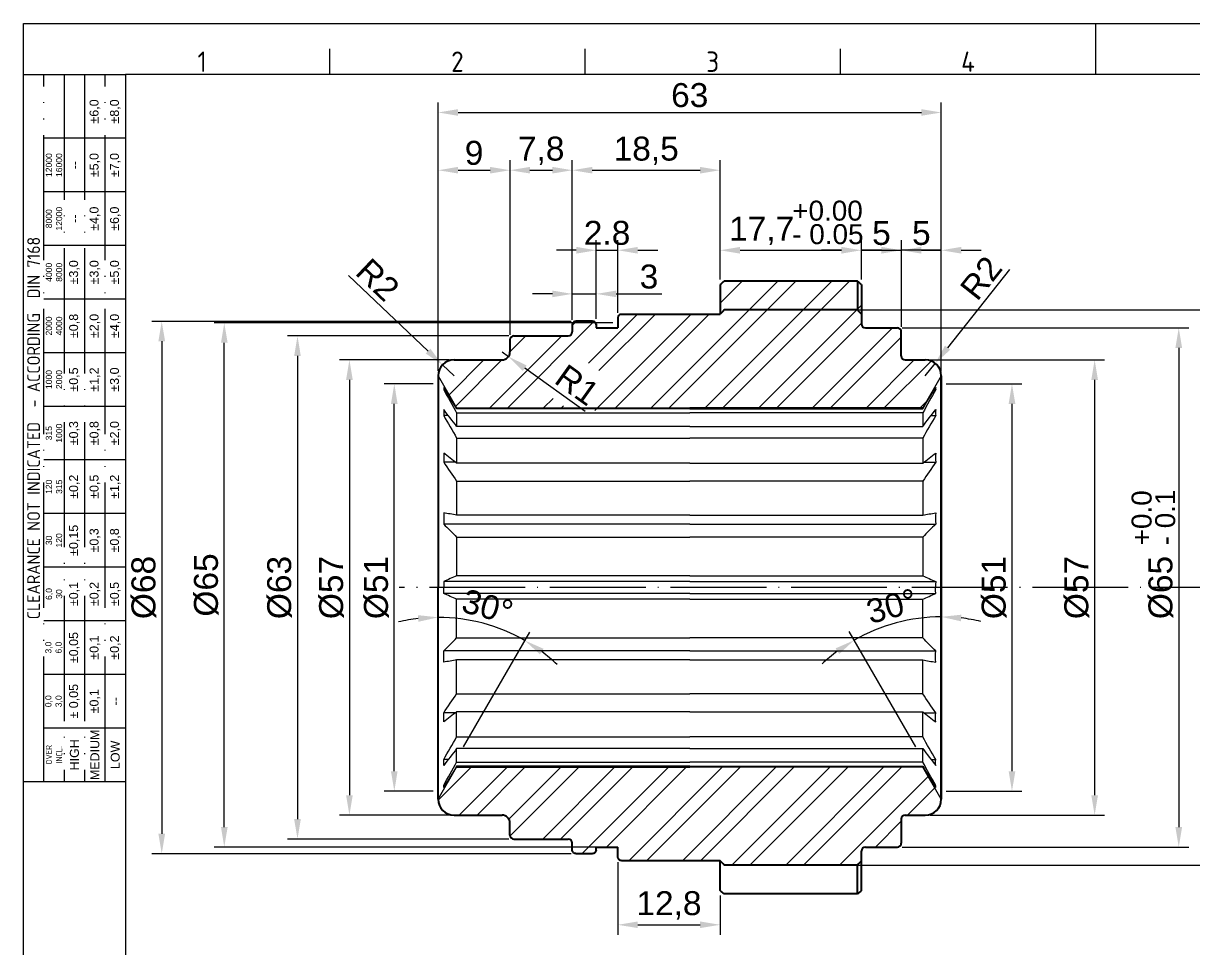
# Model space of a CAD drawing. Header units: millimetres. Extents: x 2521 to 2789, y 1164 to 1354.
# Drawn here: x 2520.6 to 2667.1, y 1238.3 to 1354.2 of the extents above; entities that cross this region are included whole.
import ezdxf
from ezdxf.enums import TextEntityAlignment as Align

# ---------------------------------------------------------------- set-up
doc = ezdxf.new("R2010")
doc.units = ezdxf.units.MM
doc.linetypes.add('ACAD_ISO04W100', pattern=[30, 24, -3, 0, -3])
doc.linetypes.add('ACAD_ISO05W100', pattern=[33, 24, -3, 0, -3, 0, -3])
for name, color, linetype, lineweight in [('AM_0', 7, 'Continuous', 40), ('AM_4', 1, 'ACAD_ISO04W100', 25), ('AM_5', 3, 'Continuous', 25), ('AM_BOR', 2, 'ACAD_ISO05W100', 35)]:
    doc.layers.add(name, color=color, linetype=linetype, lineweight=lineweight)
doc.styles.add('ACISOTS', font='isocp.shx', dxfattribs={"height": 1})
doc.styles.get("Standard").update_dxf_attribs({"font": 'arial.ttf'})
doc.dimstyles.new('ISO-25', dxfattribs={"dimtxt": 3, "dimasz": 2.5, "dimexe": 1.25, "dimexo": 0.625, "dimtad": 1, "dimtxsty": 'Standard', "dimcen": 2.5, "dimadec": 0, "dimazin": 0, "dimtfac": 1, "dimtmove": 0, "dimatfit": 3, "dimfxl": 1, "dimarcsym": 0})

# ---------------------------------------------------------------- blocks, each defined once
blk = doc.blocks.new('A3 ZTL')
for p, q in [((19.57, 280.82), (19.57, 9.78)), ((401.17, 280.82), (19.57, 280.82))]:
    blk.add_line(p, q)
at = {"layer": 'AM_BOR', "color": 135, "linetype": 'Continuous', "lineweight": 25}
for p, q in [((0, 0), (0, 290.61)), ((0, 290.61), (410.96, 290.61))]:
    blk.add_line(p, q, dxfattribs=at)
at = {"layer": 'AM_BOR', "color": 135, "lineweight": 25}
for p, q in [((205.48, 280.82), (205.48, 290.61)), ((58.71, 280.82), (58.71, 285.71)), ((107.63, 280.82), (107.63, 285.71)), ((156.56, 280.82), (156.56, 285.71)), ((3.91, 145.3), (3.91, 280.82)), ((7.83, 280.82), (7.83, 145.3)), ((11.74, 280.82), (11.74, 145.3)), ((15.66, 145.3), (15.66, 280.82)), ((19.57, 268.59), (3.91, 268.59)), ((19.57, 258.32), (3.91, 258.32)), ((19.57, 248.04), (3.91, 248.04)), ((19.57, 237.77), (3.91, 237.77)), ((19.57, 227.5), (3.91, 227.5)), ((19.57, 217.22), (3.91, 217.22)), ((19.57, 206.95), (3.91, 206.95)), ((19.57, 196.67), (3.91, 196.67)), ((19.57, 186.4), (3.91, 186.4)), ((19.57, 176.13), (3.91, 176.13)), ((19.57, 165.85), (3.91, 165.85)), ((19.57, 155.58), (3.91, 155.58))]:
    blk.add_line(p, q, dxfattribs=at)
blk.add_lwpolyline([(19.57, 145.3), (0, 145.3), (0, 280.82), (19.57, 280.82)], close=True, dxfattribs=at)
at = {"layer": 'AM_BOR', "color": 135, "lineweight": 25, "style": 'ACISOTS'}
for s, p in [('1', (34.25, 283.27)), ('2', (83.17, 283.27)), ('3', (132.09, 283.27)), ('4', (181.02, 283.27))]:
    blk.add_text(s, height=3.91, dxfattribs=at).set_placement(p, align=Align.MIDDLE)
at = {"layer": 'AM_BOR', "color": 135, "lineweight": 25, "attachment_point": 5, "rotation": 90}
for s, insert, char_height, width in [('±6,0', (13.7, 273.73), 1.712, 10.274), ('±8,0', (17.61, 273.73), 1.712, 10.274), ('12000\\P16000', (5.87, 263.45), 1.174, 10.274), ('±5,0', (13.7, 263.45), 1.712, 10.274), ('±7,0', (17.61, 263.45), 1.712, 10.274), ('--', (9.78, 263.45), 1.712, 10.274), ('8000\\P12000', (5.87, 253.18), 1.174, 10.274), ('--', (9.78, 253.18), 1.712, 10.274), ('±4,0', (13.7, 253.18), 1.712, 10.274), ('±6,0', (17.61, 253.18), 1.712, 10.274), ('{\\Fisocp.shx|c0;CLEARANCE NOT INDICATED  - ACCORDING  DIN 7168}', (1.96, 213.06), 2.4462, 135.5186), ('4000\\P8000', (5.87, 242.91), 1.174, 10.274), ('±3,0', (9.78, 242.91), 1.712, 10.274), ('±3,0', (13.7, 242.91), 1.712, 10.274), ('±5,0', (17.61, 242.91), 1.712, 10.274), ('2000\\P4000', (5.87, 232.63), 1.174, 10.274), ('±0,8', (9.78, 232.63), 1.712, 10.274), ('±2,0', (13.7, 232.63), 1.712, 10.274), ('±4,0', (17.61, 232.63), 1.712, 10.274), ('±0,5', (9.78, 222.36), 1.712, 10.274), ('±1,2', (13.7, 222.36), 1.712, 10.274), ('±3,0', (17.61, 222.36), 1.712, 10.274), ('1000\\P2000', (5.87, 222.36), 1.174, 10.274), ('315\\P1000', (5.87, 212.08), 1.174, 10.274), ('±0,3', (9.78, 212.08), 1.712, 10.274), ('±0,8', (13.7, 212.08), 1.712, 10.274), ('±2,0', (17.61, 212.08), 1.712, 10.274), ('120\\P315', (5.87, 201.81), 1.174, 10.274), ('±0,2', (9.78, 201.81), 1.712, 10.274), ('±0,5', (13.7, 201.81), 1.712, 10.274), ('±1,2', (17.61, 201.81), 1.712, 10.274), ('±0,15', (9.78, 191.54), 1.712, 10.274), ('±0,3', (13.7, 191.54), 1.712, 10.274), ('±0,8', (17.61, 191.54), 1.712, 10.274), ('30\\P120', (5.87, 191.54), 1.174, 10.274), ('6,0\\P30', (5.87, 181.26), 1.174, 10.274), ('±0,1', (9.78, 181.26), 1.712, 10.274), ('±0,2', (13.7, 181.26), 1.712, 10.274), ('±0,5', (17.61, 181.26), 1.712, 10.274), ('±0,05', (9.78, 170.99), 1.712, 10.274), ('±0,1', (13.7, 170.99), 1.712, 10.274), ('±0,2', (17.61, 170.99), 1.712, 10.274), ('3,0\\P6,0', (5.87, 170.99), 1.174, 10.274), ('± 0,05', (9.78, 160.71), 1.712, 10.274), ('0,0\\P3,0', (5.87, 160.71), 1.174, 10.274), ('\\pt4.69206;±0,1', (13.7, 160.71), 1.7123, 10.274), ('--', (17.61, 160.71), 1.712, 10.274), ('MEDIUM', (13.7, 150.44), 1.712, 10.274), ('HIGH', (9.78, 150.44), 1.712, 10.274), ('LOW', (17.61, 150.44), 1.712, 10.274), ('{\\Fisocp.shx|c0;OVER\\PINCL.}', (5.87, 150.44), 1.1742, 10.274)]:
    blk.add_mtext(s, dxfattribs=dict(at, insert=insert, char_height=char_height, width=width))
blk = doc.blocks.new('*D21')
at = {"layer": 'AM_5', "color": 0, "lineweight": -2, "transparency": 16777216}
for p, q in [((2636.13, 1309.03), (2645.61, 1309.03)), ((2644.36, 1306.53), (2644.36, 1260.53)), ((2636.13, 1258.03), (2645.61, 1258.03))]:
    blk.add_line(p, q, dxfattribs=at)
at = {"layer": 'AM_5', "color": 0, "transparency": 16777216}
for points in [[(2643.94, 1306.53), (2644.78, 1306.53), (2644.36, 1309.03)], [(2643.94, 1260.53), (2644.78, 1260.53), (2644.36, 1258.03)]]:
    blk.add_solid(points, dxfattribs=at)
at = {"layer": 'Defpoints', "color": 0, "transparency": 16777216}
for p in [(2635.51, 1309.03), (2635.51, 1258.03), (2644.36, 1258.03)]:
    blk.add_point(p, dxfattribs=at)
at = {"layer": 'AM_5', "color": 0, "transparency": 16777216, "insert": (2642.12, 1283.53), "char_height": 3, "attachment_point": 5, "rotation": 90}
blk.add_mtext('%%C51', dxfattribs=at)
blk = doc.blocks.new('*D22')
at = {"layer": 'AM_5', "color": 0, "lineweight": -2, "transparency": 16777216}
for p, q in [((2571.88, 1309.03), (2565.77, 1309.03)), ((2567.02, 1260.53), (2567.02, 1306.53)), ((2571.88, 1258.03), (2565.77, 1258.03))]:
    blk.add_line(p, q, dxfattribs=at)
at = {"layer": 'AM_5', "color": 0, "transparency": 16777216}
for points in [[(2566.6, 1306.53), (2567.43, 1306.53), (2567.02, 1309.03)], [(2566.6, 1260.53), (2567.43, 1260.53), (2567.02, 1258.03)]]:
    blk.add_solid(points, dxfattribs=at)
at = {"layer": 'Defpoints', "color": 0, "transparency": 16777216}
for p in [(2567.02, 1309.03), (2572.51, 1309.03), (2572.51, 1258.03)]:
    blk.add_point(p, dxfattribs=at)
at = {"layer": 'AM_5', "color": 0, "transparency": 16777216, "insert": (2564.78, 1283.53), "char_height": 3, "attachment_point": 5, "rotation": 90}
blk.add_mtext('%%C51', dxfattribs=at)
blk = doc.blocks.new('*D23')
at = {"layer": 'AM_5', "color": 0, "lineweight": -2, "transparency": 16777216}
blk.add_line((2575.7, 1263.57), (2584.01, 1277.96), dxfattribs=at)
for start, end in [(96.5856, 103.1712), (60, 90), (46.8288, 53.4144)]:
    blk.add_arc((2572.51, 1258.03), 21.76, start, end, dxfattribs=at)
at = {"layer": 'AM_5', "color": 0, "transparency": 16777216}
for points in [[(2569.99, 1280.07), (2570.03, 1279.24), (2572.51, 1279.8)], [(2585.25, 1275.16), (2585.71, 1275.86), (2583.39, 1276.88)]]:
    blk.add_solid(points, dxfattribs=at)
at = {"layer": 'Defpoints', "color": 0, "transparency": 16777216}
for p in [(2572.51, 1283.53), (2579.95, 1278.48), (2575.39, 1263.03), (2572.51, 1258.03), (2572.51, 1257.03)]:
    blk.add_point(p, dxfattribs=at)
at = {"layer": 'AM_5', "color": 0, "transparency": 16777216, "insert": (2578.7, 1281.14), "char_height": 3, "attachment_point": 5, "rotation": 345}
blk.add_mtext('30°', dxfattribs=at)
blk = doc.blocks.new('*D24')
at = {"layer": 'AM_5', "color": 0, "lineweight": -2, "transparency": 16777216}
blk.add_line((2632.31, 1263.57), (2623.97, 1278.02), dxfattribs=at)
for start, end in [(90, 120), (76.8675, 83.4337), (126.5663, 133.1325)]:
    blk.add_arc((2635.51, 1258.03), 21.83, start, end, dxfattribs=at)
at = {"layer": 'AM_5', "color": 0, "transparency": 16777216}
for points in [[(2637.98, 1279.3), (2638.03, 1280.13), (2635.51, 1279.86)], [(2622.27, 1275.91), (2622.73, 1275.21), (2624.59, 1276.93)]]:
    blk.add_solid(points, dxfattribs=at)
at = {"layer": 'Defpoints', "color": 0, "transparency": 16777216}
for p in [(2635.51, 1283.53), (2631.72, 1279.53), (2632.62, 1263.03), (2635.51, 1258.03), (2635.51, 1257.03)]:
    blk.add_point(p, dxfattribs=at)
at = {"layer": 'AM_5', "color": 0, "transparency": 16777216, "insert": (2629.3, 1281.2), "char_height": 3, "attachment_point": 5, "rotation": 15}
blk.add_mtext('30°', dxfattribs=at)
blk = doc.blocks.new('*D25')
at = {"layer": 'AM_5', "color": 0, "lineweight": -2, "transparency": 16777216}
for p, q in [((2634.13, 1312.03), (2655.96, 1312.03)), ((2654.71, 1309.53), (2654.71, 1257.53)), ((2634.13, 1255.03), (2655.96, 1255.03))]:
    blk.add_line(p, q, dxfattribs=at)
at = {"layer": 'AM_5', "color": 0, "transparency": 16777216}
for points in [[(2654.29, 1309.53), (2655.13, 1309.53), (2654.71, 1312.03)], [(2654.29, 1257.53), (2655.13, 1257.53), (2654.71, 1255.03)]]:
    blk.add_solid(points, dxfattribs=at)
at = {"layer": 'Defpoints', "color": 0, "transparency": 16777216}
for p in [(2633.51, 1312.03), (2633.51, 1255.03), (2654.71, 1255.03)]:
    blk.add_point(p, dxfattribs=at)
at = {"layer": 'AM_5', "color": 0, "transparency": 16777216, "insert": (2652.47, 1283.53), "char_height": 3, "attachment_point": 5, "rotation": 90}
blk.add_mtext('%%C57', dxfattribs=at)
blk = doc.blocks.new('*D26')
at = {"layer": 'AM_5', "color": 0, "lineweight": -2, "transparency": 16777216}
for p, q in [((2630.63, 1316.03), (2666.49, 1316.03)), ((2665.24, 1313.53), (2665.24, 1253.53)), ((2630.63, 1251.03), (2666.49, 1251.03))]:
    blk.add_line(p, q, dxfattribs=at)
at = {"layer": 'AM_5', "color": 0, "transparency": 16777216}
for points in [[(2664.82, 1313.53), (2665.66, 1313.53), (2665.24, 1316.03)], [(2664.82, 1253.53), (2665.66, 1253.53), (2665.24, 1251.03)]]:
    blk.add_solid(points, dxfattribs=at)
at = {"layer": 'Defpoints', "color": 0, "transparency": 16777216}
for p in [(2630.01, 1316.03), (2630.01, 1251.03), (2665.24, 1251.03)]:
    blk.add_point(p, dxfattribs=at)
at = {"layer": 'AM_5', "color": 0, "transparency": 16777216, "insert": (2663, 1283.53), "char_height": 3, "attachment_point": 5, "rotation": 90}
blk.add_mtext('%%C65', dxfattribs=at)
blk = doc.blocks.new('*D27')
at = {"layer": 'AM_5', "color": 0, "lineweight": -2, "transparency": 16777216}
for p, q in [((2644.04, 1323.34), (2636.3, 1313.56)), ((2633.51, 1310.03), (2634.75, 1311.6))]:
    blk.add_line(p, q, dxfattribs=at)
at = {"layer": 'AM_5', "color": 0, "transparency": 16777216}
blk.add_solid([(2635.97, 1313.82), (2636.63, 1313.3), (2634.75, 1311.6)], dxfattribs=at)
at = {"layer": 'Defpoints', "color": 0, "transparency": 16777216}
for p in [(2634.75, 1311.6), (2633.51, 1310.03)]:
    blk.add_point(p, dxfattribs=at)
at = {"layer": 'AM_5', "color": 0, "transparency": 16777216, "insert": (2640.49, 1322.29), "char_height": 3, "attachment_point": 5, "rotation": 51.6282}
blk.add_mtext('R2', dxfattribs=at)
blk = doc.blocks.new('*D28')
at = {"layer": 'AM_5', "color": 0, "lineweight": -2, "transparency": 16777216}
for p, q in [((2594.38, 1316.67), (2544.48, 1316.67)), ((2545.73, 1253.53), (2545.73, 1314.17)), ((2594.38, 1251.03), (2544.48, 1251.03))]:
    blk.add_line(p, q, dxfattribs=at)
at = {"layer": 'AM_5', "color": 0, "transparency": 16777216}
for points in [[(2545.32, 1314.17), (2546.15, 1314.17), (2545.73, 1316.67)], [(2545.32, 1253.53), (2546.15, 1253.53), (2545.73, 1251.03)]]:
    blk.add_solid(points, dxfattribs=at)
at = {"layer": 'Defpoints', "color": 0, "transparency": 16777216}
for p in [(2545.73, 1316.67), (2595.01, 1316.67), (2595.01, 1251.03)]:
    blk.add_point(p, dxfattribs=at)
at = {"layer": 'AM_5', "color": 0, "transparency": 16777216, "insert": (2543.49, 1283.85), "char_height": 3, "attachment_point": 5, "rotation": 90}
blk.add_mtext('%%C65', dxfattribs=at)
blk = doc.blocks.new('*D29')
at = {"layer": 'AM_5', "color": 0, "lineweight": -2, "transparency": 16777216}
for p, q in [((2573.88, 1312.03), (2560.15, 1312.03)), ((2561.4, 1309.53), (2561.4, 1257.53)), ((2573.88, 1255.03), (2560.15, 1255.03))]:
    blk.add_line(p, q, dxfattribs=at)
at = {"layer": 'AM_5', "color": 0, "transparency": 16777216}
for points in [[(2560.98, 1309.53), (2561.82, 1309.53), (2561.4, 1312.03)], [(2560.98, 1257.53), (2561.82, 1257.53), (2561.4, 1255.03)]]:
    blk.add_solid(points, dxfattribs=at)
at = {"layer": 'Defpoints', "color": 0, "transparency": 16777216}
for p in [(2574.51, 1312.03), (2561.4, 1255.03), (2574.51, 1255.03)]:
    blk.add_point(p, dxfattribs=at)
at = {"layer": 'AM_5', "color": 0, "transparency": 16777216, "insert": (2559.16, 1283.53), "char_height": 3, "attachment_point": 5, "rotation": 90}
blk.add_mtext('%%C57', dxfattribs=at)
blk = doc.blocks.new('*D30')
at = {"layer": 'AM_5', "color": 0, "lineweight": -2, "transparency": 16777216}
for p, q in [((2581.38, 1315.03), (2553.65, 1315.03)), ((2554.9, 1312.53), (2554.9, 1254.53)), ((2581.38, 1252.03), (2553.65, 1252.03))]:
    blk.add_line(p, q, dxfattribs=at)
at = {"layer": 'AM_5', "color": 0, "transparency": 16777216}
for points in [[(2554.48, 1312.53), (2555.31, 1312.53), (2554.9, 1315.03)], [(2554.48, 1254.53), (2555.31, 1254.53), (2554.9, 1252.03)]]:
    blk.add_solid(points, dxfattribs=at)
at = {"layer": 'Defpoints', "color": 0, "transparency": 16777216}
for p in [(2582.01, 1315.03), (2554.9, 1252.03), (2582.01, 1252.03)]:
    blk.add_point(p, dxfattribs=at)
at = {"layer": 'AM_5', "color": 0, "transparency": 16777216, "insert": (2552.66, 1283.53), "char_height": 3, "attachment_point": 5, "rotation": 90}
blk.add_mtext('%%C63', dxfattribs=at)
blk = doc.blocks.new('*D31')
at = {"layer": 'AM_5', "color": 0, "lineweight": -2, "transparency": 16777216}
for p, q in [((2589.18, 1316.86), (2536.65, 1316.86)), ((2537.9, 1314.36), (2537.9, 1252.7)), ((2589.18, 1250.2), (2536.65, 1250.2))]:
    blk.add_line(p, q, dxfattribs=at)
at = {"layer": 'AM_5', "color": 0, "transparency": 16777216}
for points in [[(2537.48, 1314.36), (2538.32, 1314.36), (2537.9, 1316.86)], [(2537.48, 1252.7), (2538.32, 1252.7), (2537.9, 1250.2)]]:
    blk.add_solid(points, dxfattribs=at)
at = {"layer": 'Defpoints', "color": 0, "transparency": 16777216}
for p in [(2589.81, 1316.86), (2537.9, 1250.2), (2589.81, 1250.2)]:
    blk.add_point(p, dxfattribs=at)
at = {"layer": 'AM_5', "color": 0, "transparency": 16777216, "insert": (2535.66, 1283.53), "char_height": 3, "attachment_point": 5, "rotation": 90}
blk.add_mtext('%%C68', dxfattribs=at)
blk = doc.blocks.new('*D32')
at = {"layer": 'AM_5', "color": 0, "lineweight": -2, "transparency": 16777216}
for p, q in [((2617.28, 1318.29), (2676, 1318.29)), ((2674.75, 1315.79), (2674.75, 1251.28)), ((2617.28, 1248.78), (2676, 1248.78))]:
    blk.add_line(p, q, dxfattribs=at)
at = {"layer": 'AM_5', "color": 0, "transparency": 16777216}
for points in [[(2674.33, 1315.79), (2675.17, 1315.79), (2674.75, 1318.29)], [(2674.33, 1251.28), (2675.17, 1251.28), (2674.75, 1248.78)]]:
    blk.add_solid(points, dxfattribs=at)
at = {"layer": 'Defpoints', "color": 0, "transparency": 16777216}
for p in [(2616.66, 1318.29), (2616.66, 1248.78), (2674.75, 1248.78)]:
    blk.add_point(p, dxfattribs=at)
at = {"layer": 'AM_5', "color": 0, "transparency": 16777216, "insert": (2672.51, 1283.53), "char_height": 3, "attachment_point": 5, "rotation": 90}
blk.add_mtext('%%c70', dxfattribs=at)
blk = doc.blocks.new('*D33')
at = {"layer": 'AM_5', "color": 0, "lineweight": -2, "transparency": 16777216}
for p, q in [((2561.29, 1322.62), (2571.25, 1313.14)), ((2574.51, 1310.03), (2573.06, 1311.41))]:
    blk.add_line(p, q, dxfattribs=at)
at = {"layer": 'AM_5', "color": 0, "transparency": 16777216}
blk.add_solid([(2571.53, 1313.44), (2570.96, 1312.83), (2573.06, 1311.41)], dxfattribs=at)
at = {"layer": 'Defpoints', "color": 0, "transparency": 16777216}
for p in [(2573.06, 1311.41), (2574.51, 1310.03)]:
    blk.add_point(p, dxfattribs=at)
at = {"layer": 'AM_5', "color": 0, "transparency": 16777216, "insert": (2564.95, 1322.07), "char_height": 3, "attachment_point": 5, "rotation": 316.4029}
blk.add_mtext('R2', dxfattribs=at)
blk = doc.blocks.new('*D34')
at = {"layer": 'AM_5', "color": 0, "lineweight": -2, "transparency": 16777216}
for p, q in [((2580.51, 1313.03), (2581.32, 1312.45)), ((2590.93, 1305.56), (2583.35, 1310.99))]:
    blk.add_line(p, q, dxfattribs=at)
at = {"layer": 'AM_5', "color": 0, "transparency": 16777216}
blk.add_solid([(2583.59, 1311.33), (2583.11, 1310.66), (2581.32, 1312.45)], dxfattribs=at)
at = {"layer": 'Defpoints', "color": 0, "transparency": 16777216}
for p in [(2580.51, 1313.03), (2581.32, 1312.45)]:
    blk.add_point(p, dxfattribs=at)
at = {"layer": 'AM_5', "color": 0, "transparency": 16777216, "insert": (2589.93, 1308.9), "char_height": 3, "attachment_point": 5, "rotation": 324.3712}
blk.add_mtext('R1', dxfattribs=at)
blk = doc.blocks.new('*D35')
at = {"layer": 'AM_5', "color": 0, "lineweight": -2, "transparency": 16777216}
for p, q in [((2630.51, 1316.16), (2630.51, 1327.01)), ((2635.51, 1310.66), (2635.51, 1327.01)), ((2628.01, 1325.76), (2625.51, 1325.76)), ((2635.51, 1325.76), (2630.51, 1325.76)), ((2638.01, 1325.76), (2640.51, 1325.76))]:
    blk.add_line(p, q, dxfattribs=at)
at = {"layer": 'AM_5', "color": 0, "transparency": 16777216}
for points in [[(2628.01, 1326.18), (2628.01, 1325.34), (2630.51, 1325.76)], [(2638.01, 1326.18), (2638.01, 1325.34), (2635.51, 1325.76)]]:
    blk.add_solid(points, dxfattribs=at)
at = {"layer": 'Defpoints', "color": 0, "transparency": 16777216}
for p in [(2630.51, 1325.76), (2630.51, 1315.53), (2635.51, 1310.03)]:
    blk.add_point(p, dxfattribs=at)
at = {"layer": 'AM_5', "color": 0, "transparency": 16777216, "insert": (2633.01, 1327.91), "char_height": 3, "attachment_point": 5}
blk.add_mtext('5', dxfattribs=at)
blk = doc.blocks.new('*D36')
at = {"layer": 'AM_5', "color": 0, "lineweight": -2, "transparency": 16777216}
for p, q in [((2625.51, 1322.1), (2625.51, 1327.01)), ((2630.51, 1326.39), (2630.51, 1327.01)), ((2623.01, 1325.76), (2620.51, 1325.76)), ((2625.51, 1325.76), (2630.51, 1325.76)), ((2633.01, 1325.76), (2635.51, 1325.76))]:
    blk.add_line(p, q, dxfattribs=at)
at = {"layer": 'AM_5', "color": 0, "transparency": 16777216}
for points in [[(2623.01, 1326.18), (2623.01, 1325.34), (2625.51, 1325.76)], [(2633.01, 1326.18), (2633.01, 1325.34), (2630.51, 1325.76)]]:
    blk.add_solid(points, dxfattribs=at)
at = {"layer": 'Defpoints', "color": 0, "transparency": 16777216}
for p in [(2630.51, 1325.76), (2630.51, 1325.76), (2625.51, 1321.47)]:
    blk.add_point(p, dxfattribs=at)
at = {"layer": 'AM_5', "color": 0, "transparency": 16777216, "insert": (2628.01, 1327.91), "char_height": 3, "attachment_point": 5}
blk.add_mtext('5', dxfattribs=at)
blk = doc.blocks.new('*D37')
at = {"layer": 'AM_5', "color": 0, "lineweight": -2, "transparency": 16777216}
for p, q in [((2607.81, 1322.1), (2607.81, 1327.01)), ((2625.51, 1322.1), (2625.51, 1327.01)), ((2610.31, 1325.76), (2623.01, 1325.76))]:
    blk.add_line(p, q, dxfattribs=at)
at = {"layer": 'AM_5', "color": 0, "transparency": 16777216}
for points in [[(2610.31, 1326.18), (2610.31, 1325.34), (2607.81, 1325.76)], [(2623.01, 1326.18), (2623.01, 1325.34), (2625.51, 1325.76)]]:
    blk.add_solid(points, dxfattribs=at)
at = {"layer": 'Defpoints', "color": 0, "transparency": 16777216}
for p in [(2625.51, 1325.76), (2607.81, 1321.47), (2625.51, 1321.47)]:
    blk.add_point(p, dxfattribs=at)
at = {"layer": 'AM_5', "color": 0, "transparency": 16777216, "insert": (2613.02, 1328.19), "char_height": 3, "attachment_point": 5}
blk.add_mtext('17,7', dxfattribs=at)
blk = doc.blocks.new('*D38')
at = {"layer": 'AM_5', "color": 0, "lineweight": -2, "transparency": 16777216}
for p, q in [((2592.31, 1317.16), (2592.31, 1327.01)), ((2595.01, 1317.93), (2595.01, 1327.01)), ((2589.81, 1325.76), (2587.31, 1325.76)), ((2592.31, 1325.76), (2595.01, 1325.76)), ((2597.51, 1325.76), (2600.01, 1325.76))]:
    blk.add_line(p, q, dxfattribs=at)
at = {"layer": 'AM_5', "color": 0, "transparency": 16777216}
for points in [[(2589.81, 1326.18), (2589.81, 1325.34), (2592.31, 1325.76)], [(2597.51, 1326.18), (2597.51, 1325.34), (2595.01, 1325.76)]]:
    blk.add_solid(points, dxfattribs=at)
at = {"layer": 'Defpoints', "color": 0, "transparency": 16777216}
for p in [(2595.01, 1325.76), (2595.01, 1317.3), (2592.31, 1316.53)]:
    blk.add_point(p, dxfattribs=at)
at = {"layer": 'AM_5', "color": 0, "transparency": 16777216, "insert": (2593.66, 1327.92), "char_height": 3, "attachment_point": 5}
blk.add_mtext('2.8', dxfattribs=at)
blk = doc.blocks.new('*D39')
at = {"layer": 'AM_5', "color": 0, "lineweight": -2, "transparency": 16777216}
for p, q in [((2586.81, 1320.3), (2584.31, 1320.3)), ((2589.31, 1317.16), (2589.31, 1321.55)), ((2589.31, 1320.3), (2592.31, 1320.3)), ((2592.31, 1317.16), (2592.31, 1321.55)), ((2594.81, 1320.3), (2600.52, 1320.3))]:
    blk.add_line(p, q, dxfattribs=at)
at = {"layer": 'AM_5', "color": 0, "transparency": 16777216}
for points in [[(2586.81, 1320.71), (2586.81, 1319.88), (2589.31, 1320.3)], [(2594.81, 1320.71), (2594.81, 1319.88), (2592.31, 1320.3)]]:
    blk.add_solid(points, dxfattribs=at)
at = {"layer": 'Defpoints', "color": 0, "transparency": 16777216}
for p in [(2592.31, 1320.3), (2589.31, 1316.53), (2592.31, 1316.53)]:
    blk.add_point(p, dxfattribs=at)
at = {"layer": 'AM_5', "color": 0, "transparency": 16777216, "insert": (2598.91, 1322.45), "char_height": 3, "attachment_point": 5}
blk.add_mtext('3', dxfattribs=at)
blk = doc.blocks.new('*D40')
at = {"layer": 'AM_5', "color": 0, "lineweight": -2, "transparency": 16777216}
for p, q in [((2572.51, 1310.66), (2572.51, 1337.03)), ((2581.51, 1315.16), (2581.51, 1337.03)), ((2575.01, 1335.78), (2579.01, 1335.78))]:
    blk.add_line(p, q, dxfattribs=at)
at = {"layer": 'AM_5', "color": 0, "transparency": 16777216}
for points in [[(2575.01, 1336.2), (2575.01, 1335.37), (2572.51, 1335.78)], [(2579.01, 1336.2), (2579.01, 1335.37), (2581.51, 1335.78)]]:
    blk.add_solid(points, dxfattribs=at)
at = {"layer": 'Defpoints', "color": 0, "transparency": 16777216}
for p in [(2581.51, 1335.78), (2581.51, 1314.53), (2572.51, 1310.03)]:
    blk.add_point(p, dxfattribs=at)
at = {"layer": 'AM_5', "color": 0, "transparency": 16777216, "insert": (2577.01, 1337.94), "char_height": 3, "attachment_point": 5}
blk.add_mtext('9', dxfattribs=at)
blk = doc.blocks.new('*D41')
at = {"layer": 'AM_5', "color": 0, "lineweight": -2, "transparency": 16777216}
for p, q in [((2581.51, 1315.16), (2581.51, 1337.03)), ((2589.31, 1317.05), (2589.31, 1337.03)), ((2584.01, 1335.78), (2586.81, 1335.78))]:
    blk.add_line(p, q, dxfattribs=at)
at = {"layer": 'AM_5', "color": 0, "transparency": 16777216}
for points in [[(2584.01, 1336.2), (2584.01, 1335.37), (2581.51, 1335.78)], [(2586.81, 1336.2), (2586.81, 1335.37), (2589.31, 1335.78)]]:
    blk.add_solid(points, dxfattribs=at)
at = {"layer": 'Defpoints', "color": 0, "transparency": 16777216}
for p in [(2589.31, 1335.78), (2589.31, 1316.42), (2581.51, 1314.53)]:
    blk.add_point(p, dxfattribs=at)
at = {"layer": 'AM_5', "color": 0, "transparency": 16777216, "insert": (2585.41, 1338.21), "char_height": 3, "attachment_point": 5}
blk.add_mtext('7,8', dxfattribs=at)
blk = doc.blocks.new('*D42')
at = {"layer": 'AM_5', "color": 0, "lineweight": -2, "transparency": 16777216}
for p, q in [((2589.31, 1336.41), (2589.31, 1337.03)), ((2607.81, 1322.1), (2607.81, 1337.03)), ((2591.81, 1335.78), (2605.31, 1335.78))]:
    blk.add_line(p, q, dxfattribs=at)
at = {"layer": 'AM_5', "color": 0, "transparency": 16777216}
for points in [[(2591.81, 1336.2), (2591.81, 1335.37), (2589.31, 1335.78)], [(2605.31, 1336.2), (2605.31, 1335.37), (2607.81, 1335.78)]]:
    blk.add_solid(points, dxfattribs=at)
at = {"layer": 'Defpoints', "color": 0, "transparency": 16777216}
for p in [(2589.31, 1335.78), (2607.81, 1335.78), (2607.81, 1321.47)]:
    blk.add_point(p, dxfattribs=at)
at = {"layer": 'AM_5', "color": 0, "transparency": 16777216, "insert": (2598.56, 1338.21), "char_height": 3, "attachment_point": 5}
blk.add_mtext('18,5', dxfattribs=at)
blk = doc.blocks.new('*D43')
at = {"layer": 'AM_5', "color": 0, "lineweight": -2, "transparency": 16777216}
for p, q in [((2572.51, 1336.41), (2572.51, 1344.26)), ((2635.51, 1326.39), (2635.51, 1344.26)), ((2575.01, 1343.01), (2633.01, 1343.01))]:
    blk.add_line(p, q, dxfattribs=at)
at = {"layer": 'AM_5', "color": 0, "transparency": 16777216}
for points in [[(2575.01, 1343.43), (2575.01, 1342.6), (2572.51, 1343.01)], [(2633.01, 1343.43), (2633.01, 1342.6), (2635.51, 1343.01)]]:
    blk.add_solid(points, dxfattribs=at)
at = {"layer": 'Defpoints', "color": 0, "transparency": 16777216}
for p in [(2635.51, 1343.01), (2572.51, 1335.78), (2635.51, 1325.76)]:
    blk.add_point(p, dxfattribs=at)
at = {"layer": 'AM_5', "color": 0, "transparency": 16777216, "insert": (2604.01, 1345.17), "char_height": 3, "attachment_point": 5}
blk.add_mtext('63', dxfattribs=at)
blk = doc.blocks.new('*D44')
at = {"layer": 'AM_5', "color": 0, "lineweight": -2, "transparency": 16777216}
for p, q in [((2595.01, 1249.14), (2595.01, 1240.05)), ((2607.81, 1244.97), (2607.81, 1240.05)), ((2597.51, 1241.3), (2605.31, 1241.3))]:
    blk.add_line(p, q, dxfattribs=at)
at = {"layer": 'AM_5', "color": 0, "transparency": 16777216}
for points in [[(2597.51, 1241.72), (2597.51, 1240.89), (2595.01, 1241.3)], [(2605.31, 1241.72), (2605.31, 1240.89), (2607.81, 1241.3)]]:
    blk.add_solid(points, dxfattribs=at)
at = {"layer": 'Defpoints', "color": 0, "transparency": 16777216}
for p in [(2595.01, 1249.76), (2607.81, 1245.59), (2607.81, 1241.3)]:
    blk.add_point(p, dxfattribs=at)
at = {"layer": 'AM_5', "color": 0, "transparency": 16777216, "insert": (2601.41, 1243.73), "char_height": 3, "attachment_point": 5}
blk.add_mtext('12,8', dxfattribs=at)

msp = doc.modelspace()

# ---------------------------------------------------------------- hatches: boundary and pattern name
at = {"layer": 'AM_5'}
h = msp.add_hatch(dxfattribs=at)
h.set_pattern_fill('ANSI32', color=1, scale=0.5)
edge = h.paths.add_edge_path()
edge.add_line((2635.505, 1257.033), (2633.185, 1261.033))
edge.add_line((2633.185, 1261.033), (2604.005, 1261.033))
edge.add_line((2604.005, 1261.033), (2574.826, 1261.033))
edge.add_line((2574.826, 1261.033), (2572.505, 1257.033))
edge.add_arc((2574.505, 1257.033), 2, 180, 270)
edge.add_line((2574.505, 1255.033), (2580.505, 1255.033))
edge.add_arc((2580.505, 1254.033), 1, 0, 90, ccw=False)
edge.add_line((2581.505, 1254.033), (2581.505, 1252.533))
edge.add_arc((2582.005, 1252.533), 0.5, 180, 270)
edge.add_line((2582.005, 1252.033), (2588.805, 1252.033))
edge.add_arc((2588.805, 1251.533), 0.5, 0, 90, ccw=False)
edge.add_line((2589.305, 1251.533), (2589.305, 1250.642))
edge.add_spline(control_points=[(2589.305, 1250.642), (2589.305, 1250.532), (2589.352, 1250.424), (2589.53, 1250.257), (2589.664, 1250.202), (2589.805, 1250.202)], knot_values=[0, 0, 0, 0, 0.5, 0.5, 1, 1, 1, 1], degree=3, periodic=0)
edge.add_line((2589.805, 1250.202), (2591.805, 1250.202))
edge.add_spline(control_points=[(2591.805, 1250.202), (2591.947, 1250.202), (2592.081, 1250.257), (2592.26, 1250.425), (2592.305, 1250.532), (2592.305, 1250.642)], knot_values=[0, 0, 0, 0, 0.5, 0.5, 1, 1, 1, 1], degree=3, periodic=0)
edge.add_line((2592.305, 1250.642), (2592.305, 1251.033))
edge.add_line((2592.305, 1251.033), (2595.005, 1251.033))
edge.add_line((2595.005, 1251.033), (2595.005, 1249.764))
edge.add_spline(control_points=[(2595.005, 1249.764), (2595.005, 1249.656), (2595.052, 1249.548), (2595.231, 1249.383), (2595.365, 1249.328), (2595.505, 1249.328)], knot_values=[0, 0, 0, 0, 0.5, 0.5, 1, 1, 1, 1], degree=3, periodic=0)
edge.add_line((2595.505, 1249.328), (2607.805, 1249.328))
edge.add_line((2607.805, 1249.328), (2607.805, 1249.321))
edge.add_spline(control_points=[(2607.805, 1249.321), (2607.972, 1249.14), (2608.139, 1248.959), (2608.305, 1248.779)], knot_values=[0.0000003, 0.0000003, 0.0000003, 0.0000003, 0.0007399, 0.0007399, 0.0007399, 0.0007399], degree=3, periodic=0)
edge.add_line((2608.305, 1248.779), (2625.005, 1248.779))
edge.add_spline(control_points=[(2625.005, 1248.779), (2625.172, 1248.959), (2625.339, 1249.14), (2625.505, 1249.321)], knot_values=[0.0000003, 0.0000003, 0.0000003, 0.0000003, 0.0007399, 0.0007399, 0.0007399, 0.0007399], degree=3, periodic=0)
edge.add_line((2625.505, 1249.321), (2625.505, 1250.533))
edge.add_arc((2626.005, 1250.533), 0.5, 90, 180, ccw=False)
edge.add_line((2626.005, 1251.033), (2630.005, 1251.033))
edge.add_arc((2630.005, 1251.533), 0.5, 270, 360)
edge.add_line((2630.505, 1251.533), (2630.505, 1254.533))
edge.add_arc((2631.005, 1254.533), 0.5, 90, 180, ccw=False)
edge.add_line((2631.005, 1255.033), (2633.505, 1255.033))
edge.add_arc((2633.505, 1257.033), 2, 270, 359.99561)

# ---------------------------------------------------------------- linework, layer by layer
for p, q in [((2572.505, 1310.033), (2574.826, 1306.033)), ((2635.505, 1310.033), (2633.185, 1306.033)), ((2573.361, 1308.318), (2573.203, 1308.318)), ((2634.65, 1308.318), (2634.808, 1308.318)), ((2574.826, 1306.033), (2574.826, 1305.899)), ((2574.826, 1306.033), (2604.005, 1306.033)), ((2604.005, 1305.899), (2574.826, 1305.899)), ((2633.185, 1306.033), (2604.005, 1306.033)), ((2604.005, 1305.899), (2633.185, 1305.899)), ((2633.185, 1306.033), (2633.185, 1305.899)), ((2573.782, 1305.068), (2573.203, 1305.068)), ((2574.826, 1305.389), (2574.826, 1303.71)), ((2574.826, 1305.389), (2604.005, 1305.389)), ((2633.185, 1305.389), (2604.005, 1305.389)), ((2633.185, 1305.389), (2633.185, 1303.71)), ((2634.229, 1305.068), (2634.808, 1305.068)), ((2604.005, 1303.71), (2574.826, 1303.71)), ((2604.005, 1303.71), (2633.185, 1303.71)), ((2574.826, 1302.243), (2574.826, 1299.089)), ((2574.826, 1302.243), (2604.005, 1302.243)), ((2633.185, 1302.243), (2604.005, 1302.243)), ((2633.185, 1302.243), (2633.185, 1299.089)), ((2574.659, 1299.221), (2573.203, 1299.221)), ((2604.005, 1299.089), (2574.826, 1299.089)), ((2604.005, 1299.089), (2633.185, 1299.089)), ((2633.352, 1299.221), (2634.808, 1299.221)), ((2574.826, 1296.841), (2574.826, 1292.59)), ((2574.826, 1296.841), (2604.005, 1296.841)), ((2633.185, 1296.841), (2604.005, 1296.841)), ((2633.185, 1296.841), (2633.185, 1292.59)), ((2604.005, 1292.59), (2574.826, 1292.59)), ((2604.005, 1292.59), (2633.185, 1292.59)), ((2604.005, 1291.481), (2573.203, 1291.481)), ((2604.005, 1291.481), (2634.808, 1291.481)), ((2574.826, 1289.833), (2574.826, 1285)), ((2574.826, 1289.833), (2604.005, 1289.833)), ((2633.185, 1289.833), (2604.005, 1289.833)), ((2633.185, 1289.833), (2633.185, 1285)), ((2604.005, 1285), (2574.826, 1285)), ((2604.005, 1285), (2633.185, 1285)), ((2604.005, 1284.283), (2573.203, 1284.283)), ((2604.005, 1284.283), (2634.808, 1284.283)), ((2604.005, 1282.783), (2573.203, 1282.783)), ((2574.826, 1277.232), (2574.826, 1282.066)), ((2604.005, 1282.066), (2574.826, 1282.066)), ((2604.005, 1282.783), (2634.808, 1282.783)), ((2604.005, 1282.066), (2633.185, 1282.066)), ((2633.185, 1277.232), (2633.185, 1282.066)), ((2574.826, 1277.232), (2604.005, 1277.232)), ((2633.185, 1277.232), (2604.005, 1277.232)), ((2604.005, 1275.584), (2573.203, 1275.584)), ((2604.005, 1275.584), (2634.808, 1275.584)), ((2574.826, 1270.225), (2574.826, 1274.475)), ((2604.005, 1274.475), (2574.826, 1274.475)), ((2604.005, 1274.475), (2633.185, 1274.475)), ((2633.185, 1270.225), (2633.185, 1274.475)), ((2574.826, 1270.225), (2604.005, 1270.225)), ((2633.185, 1270.225), (2604.005, 1270.225)), ((2574.659, 1267.845), (2573.203, 1267.845)), ((2574.826, 1264.822), (2574.826, 1267.977)), ((2604.005, 1267.977), (2574.826, 1267.977)), ((2604.005, 1267.977), (2633.185, 1267.977)), ((2633.185, 1264.822), (2633.185, 1267.977)), ((2633.352, 1267.845), (2634.808, 1267.845)), ((2574.826, 1264.822), (2604.005, 1264.822)), ((2633.185, 1264.822), (2604.005, 1264.822)), ((2574.826, 1261.676), (2574.826, 1263.355)), ((2604.005, 1263.355), (2574.826, 1263.355)), ((2604.005, 1263.355), (2633.185, 1263.355)), ((2633.185, 1261.676), (2633.185, 1263.355)), ((2573.782, 1261.997), (2573.203, 1261.997)), ((2574.826, 1261.676), (2604.005, 1261.676)), ((2633.185, 1261.676), (2604.005, 1261.676)), ((2634.229, 1261.997), (2634.808, 1261.997)), ((2572.505, 1257.033), (2574.826, 1261.033)), ((2574.826, 1261.033), (2574.826, 1261.167)), ((2604.005, 1261.167), (2574.826, 1261.167)), ((2574.826, 1261.033), (2604.005, 1261.033)), ((2604.005, 1261.167), (2633.185, 1261.167)), ((2633.185, 1261.033), (2604.005, 1261.033)), ((2633.185, 1261.033), (2633.185, 1261.167)), ((2635.505, 1257.033), (2633.185, 1261.033)), ((2573.361, 1258.747), (2573.203, 1258.747)), ((2634.65, 1258.747), (2634.808, 1258.747))]:
    msp.add_line(p, q)
for points in [[(2574.826, 1305.899), (2574.287, 1306.793), (2573.746, 1307.686), (2573.203, 1308.579)], [(2573.203, 1308.579), (2573.211, 1308.492), (2573.211, 1308.405), (2573.203, 1308.318)], [(2633.185, 1305.899), (2633.724, 1306.793), (2634.265, 1307.686), (2634.808, 1308.579)], [(2634.808, 1308.579), (2634.8, 1308.492), (2634.8, 1308.405), (2634.808, 1308.318)], [(2573.203, 1308.318), (2573.746, 1307.343), (2574.287, 1306.367), (2574.826, 1305.389)], [(2634.808, 1308.318), (2634.265, 1307.343), (2633.724, 1306.367), (2633.185, 1305.389)], [(2574.826, 1303.71), (2574.287, 1304.414), (2573.746, 1305.116), (2573.203, 1305.818)], [(2573.203, 1305.818), (2573.211, 1305.568), (2573.211, 1305.318), (2573.203, 1305.068)], [(2633.185, 1303.71), (2633.724, 1304.414), (2634.265, 1305.116), (2634.808, 1305.818)], [(2634.808, 1305.818), (2634.8, 1305.568), (2634.8, 1305.318), (2634.808, 1305.068)], [(2573.203, 1305.068), (2573.746, 1304.128), (2574.287, 1303.186), (2574.826, 1302.243)], [(2634.808, 1305.068), (2634.265, 1304.128), (2633.724, 1303.186), (2633.185, 1302.243)], [(2574.826, 1299.089), (2574.287, 1299.516), (2573.746, 1299.943), (2573.203, 1300.37)], [(2573.203, 1300.37), (2573.211, 1299.987), (2573.211, 1299.604), (2573.203, 1299.221)], [(2633.185, 1299.089), (2633.724, 1299.516), (2634.265, 1299.943), (2634.808, 1300.37)], [(2634.808, 1300.37), (2634.8, 1299.987), (2634.8, 1299.604), (2634.808, 1299.221)], [(2573.203, 1299.221), (2573.746, 1298.428), (2574.287, 1297.635), (2574.826, 1296.841)], [(2634.808, 1299.221), (2634.265, 1298.428), (2633.724, 1297.635), (2633.185, 1296.841)], [(2574.826, 1292.59), (2574.287, 1292.691), (2573.746, 1292.791), (2573.203, 1292.891)], [(2573.203, 1292.891), (2573.211, 1292.421), (2573.211, 1291.951), (2573.203, 1291.481)], [(2633.185, 1292.59), (2633.724, 1292.691), (2634.265, 1292.791), (2634.808, 1292.891)], [(2634.808, 1292.891), (2634.8, 1292.421), (2634.8, 1291.951), (2634.808, 1291.481)], [(2573.203, 1291.481), (2573.746, 1290.932), (2574.287, 1290.383), (2574.826, 1289.833)], [(2634.808, 1291.481), (2634.265, 1290.932), (2633.724, 1290.383), (2633.185, 1289.833)], [(2574.826, 1285), (2574.287, 1284.761), (2573.746, 1284.522), (2573.203, 1284.283)], [(2633.185, 1285), (2633.724, 1284.761), (2634.265, 1284.522), (2634.808, 1284.283)], [(2573.203, 1284.283), (2573.211, 1283.783), (2573.211, 1283.282), (2573.209, 1283.533)], [(2573.203, 1282.783), (2573.211, 1283.283), (2573.211, 1283.783), (2573.209, 1283.533)], [(2634.808, 1284.283), (2634.8, 1283.783), (2634.8, 1283.282), (2634.802, 1283.533)], [(2634.808, 1282.783), (2634.8, 1283.283), (2634.8, 1283.783), (2634.802, 1283.533)], [(2574.826, 1282.066), (2574.287, 1282.305), (2573.746, 1282.544), (2573.203, 1282.783)], [(2633.185, 1282.066), (2633.724, 1282.305), (2634.265, 1282.544), (2634.808, 1282.783)], [(2573.203, 1275.584), (2573.746, 1276.133), (2574.287, 1276.682), (2574.826, 1277.232)], [(2634.808, 1275.584), (2634.265, 1276.133), (2633.724, 1276.682), (2633.185, 1277.232)], [(2573.203, 1274.175), (2573.211, 1274.645), (2573.211, 1275.115), (2573.203, 1275.584)], [(2634.808, 1274.175), (2634.8, 1274.645), (2634.8, 1275.115), (2634.808, 1275.584)], [(2574.826, 1274.475), (2574.287, 1274.375), (2573.746, 1274.275), (2573.203, 1274.175)], [(2633.185, 1274.475), (2633.724, 1274.375), (2634.265, 1274.275), (2634.808, 1274.175)], [(2573.203, 1267.845), (2573.746, 1268.637), (2574.287, 1269.43), (2574.826, 1270.225)], [(2634.808, 1267.845), (2634.265, 1268.637), (2633.724, 1269.43), (2633.185, 1270.225)], [(2574.826, 1267.977), (2574.287, 1267.549), (2573.746, 1267.122), (2573.203, 1266.696)], [(2573.203, 1266.696), (2573.211, 1267.079), (2573.211, 1267.462), (2573.203, 1267.845)], [(2633.185, 1267.977), (2633.724, 1267.549), (2634.265, 1267.122), (2634.808, 1266.696)], [(2634.808, 1266.696), (2634.8, 1267.079), (2634.8, 1267.462), (2634.808, 1267.845)], [(2573.203, 1261.997), (2573.746, 1262.938), (2574.287, 1263.879), (2574.826, 1264.822)], [(2634.808, 1261.997), (2634.265, 1262.938), (2633.724, 1263.879), (2633.185, 1264.822)], [(2574.826, 1263.355), (2574.287, 1262.652), (2573.746, 1261.949), (2573.203, 1261.247)], [(2633.185, 1263.355), (2633.724, 1262.652), (2634.265, 1261.949), (2634.808, 1261.247)], [(2573.203, 1261.247), (2573.211, 1261.497), (2573.211, 1261.747), (2573.203, 1261.997)], [(2573.203, 1258.747), (2573.746, 1259.723), (2574.287, 1260.699), (2574.826, 1261.676)], [(2634.808, 1258.747), (2634.265, 1259.723), (2633.724, 1260.699), (2633.185, 1261.676)], [(2634.808, 1261.247), (2634.8, 1261.497), (2634.8, 1261.747), (2634.808, 1261.997)], [(2574.826, 1261.167), (2574.287, 1260.272), (2573.746, 1259.379), (2573.203, 1258.487)], [(2633.185, 1261.167), (2633.724, 1260.272), (2634.265, 1259.379), (2634.808, 1258.487)], [(2573.203, 1258.487), (2573.211, 1258.574), (2573.211, 1258.661), (2573.203, 1258.747)], [(2634.808, 1258.487), (2634.8, 1258.574), (2634.8, 1258.661), (2634.808, 1258.747)]]:
    msp.add_open_spline(points, degree=3)
at = {"layer": 'AM_0'}
for p, q in [((2625.005, 1321.895), (2608.305, 1321.895)), ((2625.005, 1321.895), (2625.005, 1318.287)), ((2607.805, 1321.471), (2607.805, 1317.745)), ((2625.505, 1321.471), (2625.505, 1316.533)), ((2595.005, 1317.301), (2595.005, 1316.033)), ((2607.805, 1317.737), (2595.505, 1317.737)), ((2625.005, 1318.287), (2608.305, 1318.287)), ((2625.505, 1317.745), (2625.505, 1316.533)), ((2589.305, 1316.533), (2589.305, 1315.533)), ((2591.805, 1316.863), (2589.805, 1316.863)), ((2592.305, 1316.533), (2592.305, 1316.033)), ((2592.305, 1316.033), (2595.005, 1316.033)), ((2626.005, 1316.033), (2630.005, 1316.033)), ((2581.505, 1314.533), (2581.505, 1313.033)), ((2582.005, 1315.033), (2588.805, 1315.033)), ((2630.505, 1312.533), (2630.505, 1315.533)), ((2574.505, 1312.033), (2580.505, 1312.033)), ((2631.005, 1312.033), (2633.505, 1312.033)), ((2572.505, 1310.033), (2572.505, 1283.533)), ((2635.505, 1283.533), (2635.505, 1310.033)), ((2635.505, 1310.033), (2635.505, 1283.533)), ((2572.505, 1257.033), (2572.505, 1283.533)), ((2635.505, 1283.533), (2635.505, 1257.033)), ((2635.505, 1257.033), (2635.505, 1283.533)), ((2574.505, 1255.033), (2580.505, 1255.033)), ((2630.505, 1254.533), (2630.505, 1251.533)), ((2631.005, 1255.033), (2633.505, 1255.033)), ((2581.505, 1252.533), (2581.505, 1254.033)), ((2582.005, 1252.033), (2588.805, 1252.033)), ((2589.305, 1250.533), (2589.305, 1251.533)), ((2591.805, 1250.202), (2589.805, 1250.202)), ((2592.305, 1251.033), (2595.005, 1251.033)), ((2592.305, 1250.533), (2592.305, 1251.033)), ((2595.005, 1249.764), (2595.005, 1251.033)), ((2625.505, 1245.594), (2625.505, 1250.533)), ((2626.005, 1251.033), (2630.005, 1251.033)), ((2607.805, 1249.328), (2595.505, 1249.328)), ((2607.805, 1245.594), (2607.805, 1249.321)), ((2625.005, 1248.779), (2608.305, 1248.779)), ((2625.005, 1245.171), (2625.005, 1248.779)), ((2625.005, 1245.171), (2608.305, 1245.171))]:
    msp.add_line(p, q, dxfattribs=at)
for centre, radius, start, end in [((2626.005, 1316.533), 0.5, 180, 270), ((2630.005, 1315.533), 0.5, 0, 90), ((2582.005, 1314.533), 0.5, 90, 180), ((2588.805, 1315.533), 0.5, 270, 0), ((2580.505, 1313.033), 1, 270, 0), ((2574.505, 1310.033), 2, 90, 180), ((2631.005, 1312.533), 0.5, 180, 270), ((2633.505, 1310.033), 2, 0, 90), ((2574.505, 1257.033), 2, 180, 270), ((2633.505, 1257.033), 2, 270, 0), ((2580.505, 1254.033), 1, 0, 90), ((2631.005, 1254.533), 0.5, 90, 180), ((2582.005, 1252.533), 0.5, 180, 270), ((2588.805, 1251.533), 0.5, 0, 90), ((2630.005, 1251.533), 0.5, 270, 0), ((2626.005, 1250.533), 0.5, 90, 180)]:
    msp.add_arc(centre, radius, start, end, dxfattribs=at)
for points in [[(2608.305, 1321.895), (2608.139, 1321.754), (2607.972, 1321.613), (2607.805, 1321.471)], [(2625.505, 1321.471), (2625.339, 1321.613), (2625.172, 1321.754), (2625.005, 1321.895)], [(2608.305, 1318.287), (2608.139, 1318.106), (2607.972, 1317.926), (2607.805, 1317.745)], [(2625.505, 1317.745), (2625.339, 1317.926), (2625.172, 1318.106), (2625.005, 1318.287)], [(2608.305, 1248.779), (2608.139, 1248.959), (2607.972, 1249.14), (2607.805, 1249.321)], [(2625.505, 1249.321), (2625.339, 1249.14), (2625.172, 1248.959), (2625.005, 1248.779)], [(2608.305, 1245.171), (2608.139, 1245.312), (2607.972, 1245.453), (2607.805, 1245.594)], [(2625.505, 1245.594), (2625.339, 1245.453), (2625.172, 1245.312), (2625.005, 1245.171)]]:
    msp.add_open_spline(points, degree=3, dxfattribs=at)
for points in [[(2595.505, 1317.737), (2595.365, 1317.737), (2595.231, 1317.683), (2595.052, 1317.518), (2595.005, 1317.41), (2595.005, 1317.301)], [(2589.805, 1316.863), (2589.664, 1316.863), (2589.53, 1316.808), (2589.352, 1316.642), (2589.305, 1316.533), (2589.305, 1316.424)], [(2592.305, 1316.424), (2592.305, 1316.533), (2592.26, 1316.641), (2592.081, 1316.809), (2591.947, 1316.863), (2591.805, 1316.863)], [(2589.805, 1250.202), (2589.664, 1250.202), (2589.53, 1250.257), (2589.352, 1250.424), (2589.305, 1250.532), (2589.305, 1250.642)], [(2592.305, 1250.642), (2592.305, 1250.532), (2592.26, 1250.425), (2592.081, 1250.257), (2591.947, 1250.202), (2591.805, 1250.202)], [(2595.505, 1249.328), (2595.365, 1249.328), (2595.231, 1249.383), (2595.052, 1249.548), (2595.005, 1249.656), (2595.005, 1249.764)]]:
    msp.add_open_spline(points, degree=3, knots=[0, 0, 0, 0, 0.5, 0.5, 1, 1, 1, 1], dxfattribs=at)
at = {"layer": 'AM_4', "ltscale": 0.5}
msp.add_line((2764.61, 1283.533), (2567.627, 1283.533), dxfattribs=at)
at = {"layer": 'AM_5', "color": 1}
for p, q in [((2599.19, 1306.033), (2615.052, 1321.895)), ((2601.435, 1306.033), (2617.297, 1321.895)), ((2605.925, 1306.033), (2621.787, 1321.895)), ((2607.805, 1321.384), (2608.317, 1321.895)), ((2607.805, 1319.139), (2610.562, 1321.895)), ((2608.17, 1306.033), (2624.032, 1321.895)), ((2612.66, 1306.033), (2625.505, 1318.878)), ((2591.325, 1311.638), (2597.424, 1317.737)), ((2592.132, 1305.71), (2604.159, 1317.737)), ((2592.632, 1310.701), (2599.669, 1317.737)), ((2594.7, 1306.033), (2606.404, 1317.737)), ((2581.229, 1306.033), (2592.018, 1316.821)), ((2589.305, 1316.354), (2589.815, 1316.863)), ((2614.905, 1306.033), (2625.505, 1316.633)), ((2619.395, 1306.033), (2629.395, 1316.033)), ((2578.984, 1306.033), (2587.984, 1315.033)), ((2581.505, 1313.044), (2583.494, 1315.033)), ((2621.64, 1306.033), (2630.505, 1314.898)), ((2572.795, 1311.069), (2573.47, 1311.744)), ((2573.88, 1307.664), (2578.249, 1312.033)), ((2574.704, 1306.243), (2580.494, 1312.033)), ((2626.13, 1306.033), (2632.13, 1312.033)), ((2628.375, 1306.033), (2634.237, 1311.894)), ((2585.719, 1306.033), (2586.894, 1307.208)), ((2587.964, 1306.033), (2588.202, 1306.27)), ((2632.866, 1306.033), (2633.626, 1306.794)), ((2634.508, 1305.43), (2634.805, 1305.727)), ((2573.205, 1300.254), (2573.269, 1300.318))]:
    msp.add_line(p, q, dxfattribs=at)

# ---------------------------------------------------------------- block references
at = {"linetype": 'ByBlock', "lineweight": 0, "xscale": 0.6534000000000001, "yscale": 0.6534000000000001, "zscale": 0.6534000000000001}
msp.add_blockref('A3 ZTL', (2520.579, 1164.283), dxfattribs=at)

# ---------------------------------------------------------------- texts
at = {"layer": 'AM_5', "char_height": 2.5, "attachment_point": 1}
for s, width, insert in [('+0.00', 7.14828, (2616.844, 1331.972)), ('- 0.05', 11.66051, (2616.844, 1329.026))]:
    msp.add_mtext_dynamic_manual_height_columns(s, width=width, gutter_width=12.5, heights=[0], dxfattribs=dict(at, insert=insert))
at = {"layer": 'AM_5', "char_height": 2.5, "attachment_point": 1, "rotation": 90}
for s, insert in [('+0.0', (2659.341, 1288.814)), ('- 0.1', (2662.288, 1288.814))]:
    msp.add_mtext_dynamic_manual_height_columns(s, width=7.14828, gutter_width=12.5, heights=[0], dxfattribs=dict(at, insert=insert))

# ---------------------------------------------------------------- dimensions: what is measured, and where the dimension line sits
at = {"layer": 'AM_5'}
for base, p1, p2, picture, middle in [((2635.505, 1343.012), (2572.505, 1335.784), (2635.505, 1325.76), '*D43', (2604.005, 1345.17)), ((2581.505, 1335.784), (2572.505, 1310.033), (2581.505, 1314.533), '*D40', (2577.005, 1337.94)), ((2589.305, 1335.784), (2581.505, 1314.533), (2589.305, 1316.424), '*D41', (2585.405, 1338.212)), ((2607.805, 1335.784), (2589.305, 1335.784), (2607.805, 1321.471), '*D42', (2598.555, 1338.212)), ((2630.505, 1325.76), (2625.505, 1321.471), (2630.505, 1325.76), '*D36', (2628.005, 1327.911)), ((2630.505, 1325.76), (2635.505, 1310.033), (2630.505, 1315.533), '*D35', (2633.005, 1327.911)), ((2592.305, 1320.296), (2589.305, 1316.533), (2592.305, 1316.533), '*D39', (2598.913, 1322.454)), ((2607.805, 1241.303), (2595.005, 1249.764), (2607.805, 1245.594), '*D44', (2601.405, 1243.731))]:
    dim = msp.add_linear_dim(base=base, p1=p1, p2=p2, dimstyle='ISO-25', dxfattribs=at)
    dim.commit()
    dim.dimension.update_dxf_attribs({"geometry": picture, "text_midpoint": middle})
dim = msp.add_linear_dim(base=(2595.005, 1325.76), p1=(2592.305, 1316.533), p2=(2595.005, 1317.301), text='2.8', dimstyle='ISO-25', dxfattribs=at)
dim.commit()
dim.dimension.update_dxf_attribs({"geometry": '*D38', "text_midpoint": (2593.655, 1325.76), "dimtype": 160})
dim = msp.add_linear_dim(base=(2625.505, 1325.76), p1=(2607.805, 1321.471), p2=(2625.505, 1321.471), dimstyle='ISO-25', dxfattribs=at)
dim.commit()
dim.dimension.update_dxf_attribs({"geometry": '*D37', "text_midpoint": (2613.023, 1325.76), "dimtype": 160})
for center, mpoint, picture, middle in [((2574.505, 1310.033), (2573.057, 1311.412), '*D33', (2563.48, 1320.531)), ((2633.505, 1310.033), (2634.747, 1311.601), '*D27', (2642.159, 1320.962)), ((2580.505, 1313.033), (2581.318, 1312.45), '*D34', (2588.688, 1307.168))]:
    dim = msp.add_radius_dim(center=center, mpoint=mpoint, dimstyle='ISO-25', dxfattribs=at)
    dim.commit()
    dim.dimension.update_dxf_attribs({"geometry": picture, "text_midpoint": middle, "dimtype": 164})
for base, p1, p2, text, picture, middle in [((2674.749, 1248.779), (2616.655, 1318.287), (2616.655, 1248.779), '%%c70', '*D32', (2674.749, 1283.533)), ((2537.901, 1250.202), (2589.805, 1316.863), (2589.805, 1250.202), '%%C68', '*D31', (2537.901, 1283.533)), ((2545.735, 1316.667), (2595.005, 1251.033), (2595.005, 1316.667), '%%C65', '*D28', (2545.735, 1283.85)), ((2554.898, 1252.033), (2582.005, 1315.033), (2582.005, 1252.033), '%%C63', '*D30', (2554.898, 1283.533)), ((2561.401, 1255.033), (2574.505, 1312.033), (2574.505, 1255.033), '%%C57', '*D29', (2561.401, 1283.533)), ((2567.017, 1309.033), (2572.505, 1258.033), (2572.505, 1309.033), '%%C51', '*D22', (2567.017, 1283.533))]:
    dim = msp.add_linear_dim(base=base, p1=p1, p2=p2, angle=90, text=text, dimstyle='ISO-25', dxfattribs=at)
    dim.commit()
    dim.dimension.update_dxf_attribs({"geometry": picture, "text_midpoint": middle, "dimtype": 160})
for base, p1, p2, text, picture, middle in [((2665.241, 1251.033), (2630.005, 1316.033), (2630.005, 1251.033), '%%C65', '*D26', (2663, 1283.533)), ((2654.709, 1255.033), (2633.505, 1312.033), (2633.505, 1255.033), '%%C57', '*D25', (2652.468, 1283.533)), ((2644.362, 1258.033), (2635.505, 1309.033), (2635.505, 1258.033), '%%C51', '*D21', (2642.121, 1283.533))]:
    dim = msp.add_linear_dim(base=base, p1=p1, p2=p2, angle=90, text=text, dimstyle='ISO-25', dxfattribs=at)
    dim.commit()
    dim.dimension.update_dxf_attribs({"geometry": picture, "text_midpoint": middle})
for base, line1, line2, picture, middle in [((2579.949, 1278.483), ((2572.505, 1257.033), (2572.505, 1283.533)), ((2572.505, 1258.033), (2575.392, 1263.033)), '*D23', (2578.696, 1281.138)), ((2631.715, 1279.528), ((2635.505, 1257.033), (2635.505, 1283.533)), ((2635.505, 1258.033), (2632.619, 1263.033)), '*D24', (2629.298, 1281.2))]:
    dim = msp.add_angular_dim_2l(base=base, line1=line1, line2=line2, dimstyle='ISO-25', dxfattribs=at)
    dim.commit()
    dim.dimension.update_dxf_attribs({"geometry": picture, "text_midpoint": middle})

doc.saveas('drawing.dxf')
